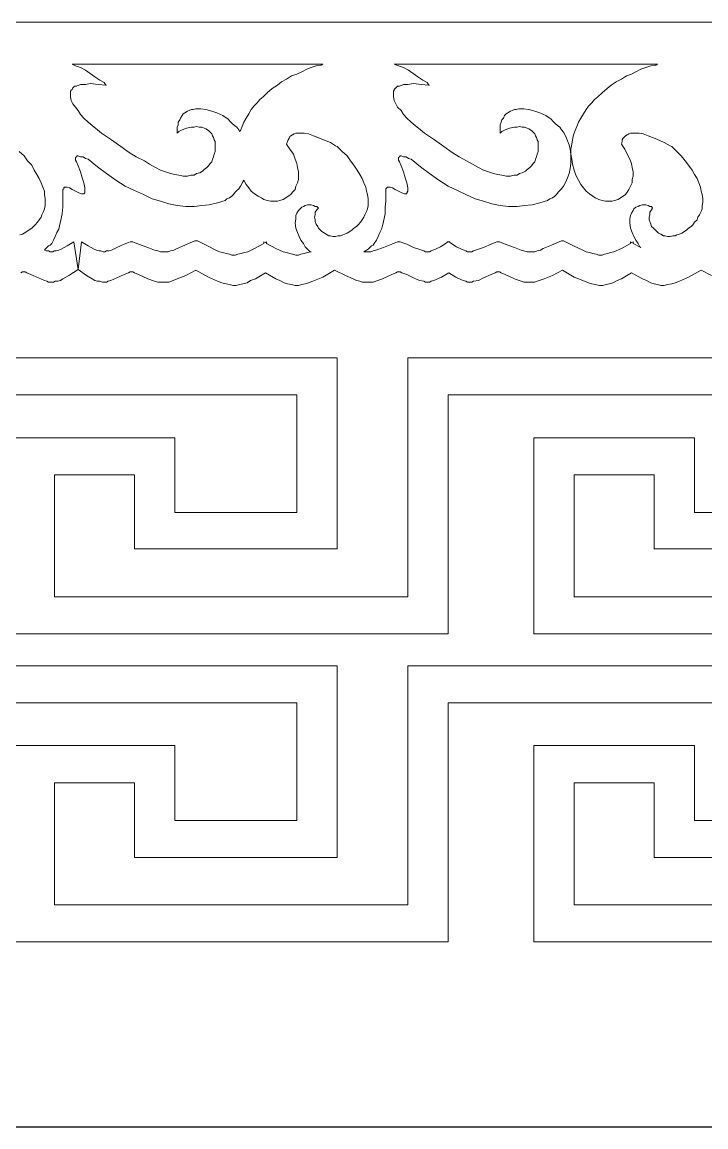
# Model space of a CAD drawing. Extents: x -66030 to 95157, y -13132 to 45879.
# Drawn here: x 22793 to 25969, y 16976 to 22105 of the extents above; entities that cross this region are included whole.
import ezdxf

# ---------------------------------------------------------------- set-up
doc = ezdxf.new("R2010")
doc.units = 0
doc.header["$LTSCALE"] = 100
doc.header["$MEASUREMENT"] = 0
doc.layers.get('0').update_dxf_attribs({"linetype": 'CONTINUOUS'})
doc.layers.add('3', color=11, linetype='CONTINUOUS')

msp = doc.modelspace()

# ---------------------------------------------------------------- linework, layer by layer
at = {"lineweight": 0}
for points in [[(13100.6, 22105.3), (29599.4, 22105.3)], [(13100.6, 22105.3), (29599.4, 22105.3)], [(22783.5, 21117.1), (22795.2, 21121), (22803, 21124.9), (22814.7, 21132.7), (22826.4, 21140.5), (22838.2, 21148.3), (22846, 21156.1), (22853.8, 21163.9), (22865.5, 21175.7), (22873.3, 21187.4), (22881.1, 21199.1), (22885, 21210.8), (22892.8, 21226.4), (22896.7, 21238.2), (22900.6, 21253.8), (22900.6, 21269.4), (22900.6, 21285), (22896.7, 21304.6), (22896.7, 21320.2), (22888.9, 21339.7), (22881.1, 21359.2), (22873.3, 21378.8), (22861.6, 21398.3), (22849.9, 21417.8), (22838.2, 21441.3), (22818.6, 21460.8), (22803, 21484.2), (22779.6, 21503.8)], [(22783.5, 21117.1), (22795.2, 21121), (22803, 21124.9), (22814.7, 21132.7), (22826.4, 21140.5), (22838.2, 21148.3), (22846, 21156.1), (22853.8, 21163.9), (22865.5, 21175.7), (22873.3, 21187.4), (22881.1, 21199.1), (22885, 21210.8), (22892.8, 21226.4), (22896.7, 21238.2), (22900.6, 21253.8), (22900.6, 21269.4), (22900.6, 21285), (22896.7, 21304.6), (22896.7, 21320.2), (22888.9, 21339.7), (22881.1, 21359.2), (22873.3, 21378.8), (22861.6, 21398.3), (22849.9, 21417.8), (22838.2, 21441.3), (22818.6, 21460.8), (22803, 21484.2), (22779.6, 21503.8)], [(25994.2, 20929.6), (25947.3, 20953), (25888.7, 20921.8), (25845.7, 20902.3), (25826.2, 20894.4), (25810.6, 20890.5), (25791.1, 20886.6), (25775.4, 20882.7), (25759.8, 20882.7), (25744.2, 20886.6), (25728.6, 20890.5), (25712.9, 20894.4), (25693.4, 20906.2), (25673.9, 20914), (25623.1, 20941.3), (25576.2, 20914), (25556.7, 20906.2), (25537.2, 20894.4), (25521.6, 20890.5), (25505.9, 20886.6), (25490.3, 20882.7), (25474.7, 20882.7), (25455.1, 20886.6), (25439.5, 20890.5), (25423.9, 20894.4), (25404.4, 20902.3), (25357.5, 20921.8), (25302.8, 20953), (25255.9, 20929.6), (25216.9, 20914), (25185.6, 20902.3), (25173.9, 20898.3), (25162.2, 20898.3), (25150.5, 20898.3), (25138.8, 20898.3), (25123.1, 20898.3), (25111.4, 20902.3), (25080.2, 20914), (25037.2, 20933.5), (25017.7, 20941.3), (25009.9, 20945.2), (25002.1, 20945.2), (24998.2, 20945.2), (24990.3, 20941.3), (24970.8, 20933.5), (24935.7, 20917.9), (24912.2, 20906.2), (24888.8, 20902.3), (24881, 20898.3), (24869.3, 20898.3), (24861.4, 20898.3), (24853.6, 20902.3), (24841.9, 20906.2), (24830.2, 20910.1), (24806.8, 20921.8), (24775.5, 20941.3), (24740.4, 20921.8), (24716.9, 20910.1), (24705.2, 20906.2), (24693.5, 20902.3), (24685.7, 20898.3), (24677.9, 20898.3), (24666.1, 20898.3), (24658.3, 20902.3), (24638.8, 20906.2), (24611.5, 20917.9), (24580.2, 20933.5), (24556.8, 20941.3), (24549, 20945.2), (24545.1, 20945.2), (24537.2, 20945.2), (24529.4, 20941.3), (24509.9, 20933.5), (24466.9, 20914), (24435.7, 20902.3), (24424, 20898.3), (24408.3, 20898.3), (24396.6, 20898.3), (24384.9, 20898.3), (24373.2, 20898.3), (24361.5, 20902.3), (24345.9, 20906.2), (24330.2, 20914), (24295.1, 20929.6), (24244.3, 20953), (24189.6, 20921.8), (24142.7, 20902.3), (24123.2, 20894.4), (24107.6, 20890.5), (24092, 20886.6), (24076.3, 20882.7), (24060.7, 20882.7), (24045.1, 20886.6), (24025.6, 20890.5), (24009.9, 20894.4), (23990.4, 20906.2), (23970.9, 20914), (23924, 20941.3), (23877.1, 20914), (23853.7, 20906.2), (23838.1, 20894.4), (23818.5, 20890.5), (23802.9, 20886.6), (23787.3, 20882.7), (23771.7, 20882.7), (23756.1, 20886.6), (23740.4, 20890.5), (23720.9, 20894.4), (23701.4, 20902.3), (23658.4, 20921.8), (23599.8, 20953), (23552.9, 20929.6), (23513.9, 20914), (23486.5, 20902.3), (23474.8, 20898.3), (23459.2, 20898.3), (23447.5, 20898.3), (23435.8, 20898.3), (23424, 20898.3), (23408.4, 20902.3), (23377.2, 20914), (23334.2, 20933.5), (23314.7, 20941.3), (23306.9, 20945.2), (23303, 20945.2), (23295.1, 20945.2), (23287.3, 20941.3), (23267.8, 20933.5), (23232.7, 20917.9), (23205.3, 20906.2), (23193.6, 20902.3), (23185.8, 20898.3), (23174.1, 20898.3), (23166.3, 20898.3), (23154.5, 20902.3), (23142.8, 20902.3), (23131.1, 20906.2), (23119.4, 20914), (23092, 20929.6), (23053, 20956.9), (23010, 20929.6), (22982.7, 20914), (22971, 20906.2), (22959.2, 20902.3), (22947.5, 20902.3), (22939.7, 20898.3), (22928, 20898.3), (22916.3, 20898.3), (22908.5, 20902.3), (22896.7, 20906.2), (22869.4, 20917.9), (22834.2, 20933.5), (22814.7, 20941.3), (22806.9, 20945.2), (22799.1, 20945.2), (22795.2, 20945.2), (22787.4, 20941.3)], [(25994.2, 20929.6), (25947.3, 20953), (25888.7, 20921.8), (25845.7, 20902.3), (25826.2, 20894.4), (25810.6, 20890.5), (25791.1, 20886.6), (25775.4, 20882.7), (25759.8, 20882.7), (25744.2, 20886.6), (25728.6, 20890.5), (25712.9, 20894.4), (25693.4, 20906.2), (25673.9, 20914), (25623.1, 20941.3), (25576.2, 20914), (25556.7, 20906.2), (25537.2, 20894.4), (25521.6, 20890.5), (25505.9, 20886.6), (25490.3, 20882.7), (25474.7, 20882.7), (25455.1, 20886.6), (25439.5, 20890.5), (25423.9, 20894.4), (25404.4, 20902.3), (25357.5, 20921.8), (25302.8, 20953), (25255.9, 20929.6), (25216.9, 20914), (25185.6, 20902.3), (25173.9, 20898.3), (25162.2, 20898.3), (25150.5, 20898.3), (25138.8, 20898.3), (25123.1, 20898.3), (25111.4, 20902.3), (25080.2, 20914), (25037.2, 20933.5), (25017.7, 20941.3), (25009.9, 20945.2), (25002.1, 20945.2), (24998.2, 20945.2), (24990.3, 20941.3), (24970.8, 20933.5), (24935.7, 20917.9), (24912.2, 20906.2), (24888.8, 20902.3), (24881, 20898.3), (24869.3, 20898.3), (24861.4, 20898.3), (24853.6, 20902.3), (24841.9, 20906.2), (24830.2, 20910.1), (24806.8, 20921.8), (24775.5, 20941.3), (24740.4, 20921.8), (24716.9, 20910.1), (24705.2, 20906.2), (24693.5, 20902.3), (24685.7, 20898.3), (24677.9, 20898.3), (24666.1, 20898.3), (24658.3, 20902.3), (24638.8, 20906.2), (24611.5, 20917.9), (24580.2, 20933.5), (24556.8, 20941.3), (24549, 20945.2), (24545.1, 20945.2), (24537.2, 20945.2), (24529.4, 20941.3), (24509.9, 20933.5), (24466.9, 20914), (24435.7, 20902.3), (24424, 20898.3), (24408.3, 20898.3), (24396.6, 20898.3), (24384.9, 20898.3), (24373.2, 20898.3), (24361.5, 20902.3), (24345.9, 20906.2), (24330.2, 20914), (24295.1, 20929.6), (24244.3, 20953), (24189.6, 20921.8), (24142.7, 20902.3), (24123.2, 20894.4), (24107.6, 20890.5), (24092, 20886.6), (24076.3, 20882.7), (24060.7, 20882.7), (24045.1, 20886.6), (24025.6, 20890.5), (24009.9, 20894.4), (23990.4, 20906.2), (23970.9, 20914), (23924, 20941.3), (23877.1, 20914), (23853.7, 20906.2), (23838.1, 20894.4), (23818.5, 20890.5), (23802.9, 20886.6), (23787.3, 20882.7), (23771.7, 20882.7), (23756.1, 20886.6), (23740.4, 20890.5), (23720.9, 20894.4), (23701.4, 20902.3), (23658.4, 20921.8), (23599.8, 20953), (23552.9, 20929.6), (23513.9, 20914), (23486.5, 20902.3), (23474.8, 20898.3), (23459.2, 20898.3), (23447.5, 20898.3), (23435.8, 20898.3), (23424, 20898.3), (23408.4, 20902.3), (23377.2, 20914), (23334.2, 20933.5), (23314.7, 20941.3), (23306.9, 20945.2), (23303, 20945.2), (23295.1, 20945.2), (23287.3, 20941.3), (23267.8, 20933.5), (23232.7, 20917.9), (23205.3, 20906.2), (23193.6, 20902.3), (23185.8, 20898.3), (23174.1, 20898.3), (23166.3, 20898.3), (23154.5, 20902.3), (23142.8, 20902.3), (23131.1, 20906.2), (23119.4, 20914), (23092, 20929.6), (23053, 20956.9), (23010, 20929.6), (22982.7, 20914), (22971, 20906.2), (22959.2, 20902.3), (22947.5, 20902.3), (22939.7, 20898.3), (22928, 20898.3), (22916.3, 20898.3), (22908.5, 20902.3), (22896.7, 20906.2), (22869.4, 20917.9), (22834.2, 20933.5), (22814.7, 20941.3), (22806.9, 20945.2), (22799.1, 20945.2), (22795.2, 20945.2), (22787.4, 20941.3)], [(22353.8, 20546.8), (24068.5, 20546.8), (24256, 20546.8), (24256, 19660.2), (23314.7, 19660.2), (23314.7, 20003.9), (22943.6, 20003.9), (22943.6, 19437.5), (23377.2, 19437.5), (24584.1, 19437.5), (24584.1, 20546.8), (24771.6, 20546.8), (26482.4, 20546.8)], [(22353.8, 20546.8), (24068.5, 20546.8), (24068.5, 20546.8), (24256, 20546.8), (24256, 20546.8), (24256, 20546.8), (24256, 19660.2), (23314.7, 19660.2), (23314.7, 20003.9), (22943.6, 20003.9), (22943.6, 19437.5), (23377.2, 19437.5), (23377.2, 19437.5), (24584.1, 19437.5), (24584.1, 20546.8), (24771.6, 20546.8), (26482.4, 20546.8)], [(22756.1, 20175.7), (23502.2, 20175.7), (23502.2, 19828.1), (24068.5, 19828.1), (24068.5, 20374.9), (22353.8, 20374.9)], [(22756.1, 20175.7), (23502.2, 20175.7), (23502.2, 19828.1), (24068.5, 19828.1), (24068.5, 20374.9), (22353.8, 20374.9)], [(26482.4, 20374.9), (24771.6, 20374.9), (24771.6, 19265.6), (23377.2, 19265.6), (22756.1, 19265.6)], [(26482.4, 20374.9), (24771.6, 20374.9), (24771.6, 19265.6), (23377.2, 19265.6), (23377.2, 19265.6), (22756.1, 19265.6)], [(27185.5, 19265.6), (25791.1, 19265.6), (25170, 19265.6), (25170, 20175.7), (25916.1, 20175.7), (25916.1, 19828.1), (26482.4, 19828.1)], [(27185.5, 19265.6), (25791.1, 19265.6), (25791.1, 19265.6), (25170, 19265.6), (25170, 20175.7), (25916.1, 20175.7), (25916.1, 19828.1), (26482.4, 19828.1)], [(26669.9, 19660.2), (25728.6, 19660.2), (25728.6, 20003.9), (25357.5, 20003.9), (25357.5, 19437.5), (25791.1, 19437.5), (26998, 19437.5)], [(26669.9, 19660.2), (25728.6, 19660.2), (25728.6, 20003.9), (25357.5, 20003.9), (25357.5, 19437.5), (25791.1, 19437.5), (25791.1, 19437.5), (26998, 19437.5)], [(22353.8, 19117.2), (24068.5, 19117.2), (24256, 19117.2), (24256, 18226.7), (23314.7, 18226.7), (23314.7, 18574.3), (22943.6, 18574.3), (22943.6, 18007.9), (23377.2, 18007.9), (24584.1, 18007.9), (24584.1, 19117.2), (24771.6, 19117.2), (26482.4, 19117.2)], [(22353.8, 19117.2), (24068.5, 19117.2), (24068.5, 19117.2), (24256, 19117.2), (24256, 19117.2), (24256, 19117.2), (24256, 18226.7), (23314.7, 18226.7), (23314.7, 18574.3), (22943.6, 18574.3), (22943.6, 18007.9), (23377.2, 18007.9), (23377.2, 18007.9), (24584.1, 18007.9), (24584.1, 19117.2), (24771.6, 19117.2), (26482.4, 19117.2)], [(22756.1, 18746.2), (23502.2, 18746.2), (23502.2, 18398.5), (24068.5, 18398.5), (24068.5, 18945.4), (22353.8, 18945.4)], [(22756.1, 18746.2), (23502.2, 18746.2), (23502.2, 18398.5), (24068.5, 18398.5), (24068.5, 18945.4), (22353.8, 18945.4)], [(26482.4, 18945.4), (24771.6, 18945.4), (24771.6, 17836.1), (23377.2, 17836.1), (23369.4, 17836.1), (22756.1, 17836.1)], [(26482.4, 18945.4), (24771.6, 18945.4), (24771.6, 17836.1), (23377.2, 17836.1), (23377.2, 17836.1), (23369.4, 17836.1), (22756.1, 17836.1)], [(27185.5, 17836.1), (25791.1, 17836.1), (25783.3, 17836.1), (25170, 17836.1), (25170, 18746.2), (25916.1, 18746.2), (25916.1, 18398.5), (26482.4, 18398.5)], [(27185.5, 17836.1), (25791.1, 17836.1), (25791.1, 17836.1), (25783.3, 17836.1), (25170, 17836.1), (25170, 18746.2), (25916.1, 18746.2), (25916.1, 18398.5), (26482.4, 18398.5)], [(26669.9, 18226.7), (25728.6, 18226.7), (25728.6, 18574.3), (25357.5, 18574.3), (25357.5, 18007.9), (25791.1, 18007.9), (26998, 18007.9)], [(26669.9, 18226.7), (25728.6, 18226.7), (25728.6, 18574.3), (25357.5, 18574.3), (25357.5, 18007.9), (25791.1, 18007.9), (25791.1, 18007.9), (26998, 18007.9)]]:
    msp.add_lwpolyline(points, dxfattribs=at)
for points in [[(23025.6, 21910), (23041.3, 21902.2), (23064.7, 21894.4), (23088.1, 21882.6), (23131.1, 21851.4), (23154.5, 21835.8), (23174.1, 21824.1), (23181.9, 21812.3), (23185.8, 21812.3), (23181.9, 21812.3), (23146.7, 21816.2), (23111.6, 21820.2), (23088.1, 21816.2), (23064.7, 21816.2), (23045.2, 21808.4), (23037.4, 21808.4), (23033.4, 21804.5), (23029.5, 21800.6), (23025.6, 21792.8), (23021.7, 21788.9), (23017.8, 21785), (23017.8, 21777.2), (23017.8, 21769.4), (23017.8, 21757.7), (23021.7, 21742), (23029.5, 21726.4), (23041.3, 21710.8), (23053, 21695.2), (23064.7, 21675.6), (23080.3, 21660), (23099.9, 21640.5), (23119.4, 21624.9), (23142.8, 21605.3), (23162.3, 21589.7), (23209.2, 21558.5), (23252.2, 21527.2), (23291.2, 21499.9), (23322.5, 21480.3), (23361.6, 21460.8), (23385, 21445.2), (23412.3, 21429.6), (23435.8, 21417.8), (23459.2, 21410), (23482.6, 21402.2), (23502.2, 21398.3), (23521.7, 21394.4), (23541.2, 21390.5), (23560.8, 21390.5), (23576.4, 21394.4), (23592, 21394.4), (23603.7, 21402.2), (23619.3, 21406.1), (23631.1, 21413.9), (23638.9, 21421.7), (23650.6, 21429.6), (23658.4, 21437.4), (23666.2, 21449.1), (23674, 21456.9), (23677.9, 21468.6), (23681.8, 21480.3), (23685.7, 21492.1), (23689.7, 21503.8), (23689.7, 21515.5), (23689.7, 21527.2), (23689.7, 21538.9), (23689.7, 21550.6), (23685.7, 21558.5), (23681.8, 21570.2), (23677.9, 21578), (23674, 21585.8), (23666.2, 21593.6), (23658.4, 21601.4), (23646.7, 21609.2), (23638.9, 21613.1), (23627.2, 21617), (23615.4, 21617), (23603.7, 21620.9), (23592, 21617), (23580.3, 21617), (23556.8, 21613.1), (23537.3, 21605.3), (23521.7, 21597.5), (23513.9, 21589.7), (23513.9, 21605.3), (23513.9, 21617), (23517.8, 21628.8), (23517.8, 21640.5), (23525.6, 21652.2), (23529.5, 21660), (23537.3, 21671.7), (23541.2, 21679.5), (23549, 21683.4), (23560.8, 21691.3), (23568.6, 21695.2), (23580.3, 21699.1), (23588.1, 21699.1), (23599.8, 21703), (23611.5, 21703), (23623.3, 21703), (23646.7, 21699.1), (23674, 21691.3), (23697.5, 21683.4), (23724.8, 21671.7), (23736.5, 21663.9), (23748.2, 21656.1), (23760, 21644.4), (23767.8, 21636.6), (23779.5, 21624.9), (23791.2, 21617), (23799, 21605.3), (23802.9, 21597.5), (23806.8, 21601.4), (23814.6, 21620.9), (23822.5, 21640.5), (23834.2, 21660), (23845.9, 21679.5), (23857.6, 21699.1), (23869.3, 21714.7), (23885, 21730.3), (23896.7, 21745.9), (23912.3, 21757.7), (23931.8, 21777.2), (23955.3, 21796.7), (23978.7, 21812.3), (23998.2, 21828), (24021.7, 21839.7), (24045.1, 21855.3), (24068.5, 21863.1), (24092, 21874.8), (24115.4, 21886.6), (24134.9, 21894.4), (24158.4, 21902.2), (24181.8, 21906.1), (24189.6, 21910), (23025.6, 21910)], [(23025.6, 21910), (23041.3, 21902.2), (23064.7, 21894.4), (23088.1, 21882.6), (23131.1, 21851.4), (23154.5, 21835.8), (23174.1, 21824.1), (23181.9, 21812.3), (23185.8, 21812.3), (23181.9, 21812.3), (23146.7, 21816.2), (23111.6, 21820.2), (23088.1, 21816.2), (23064.7, 21816.2), (23045.2, 21808.4), (23037.4, 21808.4), (23033.4, 21804.5), (23029.5, 21800.6), (23025.6, 21792.8), (23021.7, 21788.9), (23017.8, 21785), (23017.8, 21777.2), (23017.8, 21769.4), (23017.8, 21757.7), (23021.7, 21742), (23029.5, 21726.4), (23041.3, 21710.8), (23053, 21695.2), (23064.7, 21675.6), (23080.3, 21660), (23099.9, 21640.5), (23119.4, 21624.9), (23142.8, 21605.3), (23162.3, 21589.7), (23209.2, 21558.5), (23252.2, 21527.2), (23291.2, 21499.9), (23322.5, 21480.3), (23361.6, 21460.8), (23385, 21445.2), (23412.3, 21429.6), (23435.8, 21417.8), (23459.2, 21410), (23482.6, 21402.2), (23502.2, 21398.3), (23521.7, 21394.4), (23541.2, 21390.5), (23560.8, 21390.5), (23576.4, 21394.4), (23592, 21394.4), (23603.7, 21402.2), (23619.3, 21406.1), (23631.1, 21413.9), (23638.9, 21421.7), (23650.6, 21429.6), (23658.4, 21437.4), (23666.2, 21449.1), (23674, 21456.9), (23677.9, 21468.6), (23681.8, 21480.3), (23685.7, 21492.1), (23689.7, 21503.8), (23689.7, 21515.5), (23689.7, 21527.2), (23689.7, 21538.9), (23689.7, 21550.6), (23685.7, 21558.5), (23681.8, 21570.2), (23677.9, 21578), (23674, 21585.8), (23666.2, 21593.6), (23658.4, 21601.4), (23646.7, 21609.2), (23638.9, 21613.1), (23627.2, 21617), (23615.4, 21617), (23603.7, 21620.9), (23592, 21617), (23580.3, 21617), (23556.8, 21613.1), (23537.3, 21605.3), (23521.7, 21597.5), (23513.9, 21589.7), (23513.9, 21605.3), (23513.9, 21617), (23517.8, 21628.8), (23517.8, 21640.5), (23525.6, 21652.2), (23529.5, 21660), (23537.3, 21671.7), (23541.2, 21679.5), (23549, 21683.4), (23560.8, 21691.3), (23568.6, 21695.2), (23580.3, 21699.1), (23588.1, 21699.1), (23599.8, 21703), (23611.5, 21703), (23623.3, 21703), (23646.7, 21699.1), (23674, 21691.3), (23697.5, 21683.4), (23724.8, 21671.7), (23736.5, 21663.9), (23748.2, 21656.1), (23760, 21644.4), (23767.8, 21636.6), (23779.5, 21624.9), (23791.2, 21617), (23799, 21605.3), (23802.9, 21597.5), (23806.8, 21601.4), (23814.6, 21620.9), (23822.5, 21640.5), (23834.2, 21660), (23845.9, 21679.5), (23857.6, 21699.1), (23869.3, 21714.7), (23885, 21730.3), (23896.7, 21745.9), (23912.3, 21757.7), (23931.8, 21777.2), (23955.3, 21796.7), (23978.7, 21812.3), (23998.2, 21828), (24021.7, 21839.7), (24045.1, 21855.3), (24068.5, 21863.1), (24092, 21874.8), (24115.4, 21886.6), (24134.9, 21894.4), (24158.4, 21902.2), (24181.8, 21906.1), (24189.6, 21910), (23025.6, 21910)], [(24521.6, 21910), (24541.2, 21902.2), (24564.6, 21894.4), (24588, 21882.6), (24631, 21851.4), (24654.4, 21835.8), (24674, 21824.1), (24681.8, 21812.3), (24685.7, 21812.3), (24681.8, 21812.3), (24646.6, 21816.2), (24611.5, 21820.2), (24584.1, 21816.2), (24564.6, 21816.2), (24545.1, 21808.4), (24537.2, 21808.4), (24533.3, 21804.5), (24529.4, 21800.6), (24521.6, 21792.8), (24521.6, 21788.9), (24517.7, 21785), (24517.7, 21777.2), (24517.7, 21769.4), (24517.7, 21757.7), (24521.6, 21742), (24529.4, 21726.4), (24537.2, 21710.8), (24552.9, 21695.2), (24564.6, 21675.6), (24580.2, 21660), (24599.7, 21640.5), (24619.3, 21624.9), (24642.7, 21605.3), (24662.2, 21589.7), (24709.1, 21558.5), (24752.1, 21527.2), (24791.1, 21499.9), (24822.4, 21480.3), (24857.5, 21460.8), (24884.9, 21445.2), (24912.2, 21429.6), (24935.7, 21417.8), (24959.1, 21410), (24982.5, 21402.2), (25002.1, 21398.3), (25021.6, 21394.4), (25041.1, 21390.5), (25060.6, 21390.5), (25076.3, 21394.4), (25091.9, 21394.4), (25103.6, 21402.2), (25115.3, 21406.1), (25131, 21413.9), (25138.8, 21421.7), (25150.5, 21429.6), (25158.3, 21437.4), (25166.1, 21449.1), (25173.9, 21456.9), (25177.8, 21468.6), (25181.7, 21480.3), (25185.6, 21492.1), (25189.5, 21503.8), (25189.5, 21515.5), (25189.5, 21527.2), (25189.5, 21538.9), (25189.5, 21550.6), (25185.6, 21558.5), (25181.7, 21570.2), (25177.8, 21578), (25173.9, 21585.8), (25166.1, 21593.6), (25158.3, 21601.4), (25146.6, 21609.2), (25138.8, 21613.1), (25127, 21617), (25115.3, 21617), (25103.6, 21620.9), (25091.9, 21617), (25080.2, 21617), (25056.7, 21613.1), (25037.2, 21605.3), (25021.6, 21597.5), (25013.8, 21589.7), (25013.8, 21605.3), (25013.8, 21617), (25013.8, 21628.8), (25017.7, 21640.5), (25021.6, 21652.2), (25029.4, 21660), (25033.3, 21671.7), (25041.1, 21679.5), (25048.9, 21683.4), (25060.6, 21691.3), (25068.5, 21695.2), (25080.2, 21699.1), (25088, 21699.1), (25099.7, 21703), (25111.4, 21703), (25123.1, 21703), (25146.6, 21699.1), (25173.9, 21691.3), (25197.4, 21683.4), (25224.7, 21671.7), (25236.4, 21663.9), (25248.1, 21656.1), (25259.9, 21644.4), (25267.7, 21636.6), (25279.4, 21624.9), (25291.1, 21617), (25298.9, 21605.3), (25306.7, 21593.6), (25318.4, 21574.1), (25326.3, 21554.5), (25334.1, 21535), (25338, 21515.5), (25341.9, 21492.1), (25341.9, 21468.6), (25341.9, 21449.1), (25338, 21425.6), (25334.1, 21402.2), (25326.3, 21382.7), (25318.4, 21363.2), (25306.7, 21343.6), (25298.9, 21331.9), (25291.1, 21324.1), (25283.3, 21316.3), (25275.5, 21304.6), (25267.7, 21296.8), (25255.9, 21288.9), (25244.2, 21285), (25232.5, 21277.2), (25197.4, 21265.5), (25162.2, 21257.7), (25127, 21253.8), (25091.9, 21249.9), (25052.8, 21249.9), (25013.8, 21253.8), (24974.7, 21261.6), (24935.7, 21273.3), (24896.6, 21285), (24853.6, 21304.6), (24814.6, 21324.1), (24771.6, 21343.6), (24728.6, 21371), (24685.7, 21402.2), (24642.7, 21433.5), (24599.7, 21468.6), (24588, 21472.5), (24576.3, 21480.3), (24564.6, 21480.3), (24552.9, 21484.2), (24549, 21484.2), (24545.1, 21480.3), (24541.2, 21476.4), (24541.2, 21472.5), (24541.2, 21464.7), (24545.1, 21456.9), (24552.9, 21437.4), (24564.6, 21410), (24572.4, 21382.7), (24580.2, 21359.2), (24584.1, 21335.8), (24584.1, 21328), (24584.1, 21320.2), (24580.2, 21312.4), (24580.2, 21308.5), (24576.3, 21308.5), (24568.5, 21308.5), (24556.8, 21312.4), (24541.2, 21320.2), (24525.5, 21328), (24513.8, 21335.8), (24502.1, 21339.7), (24494.3, 21339.7), (24490.4, 21339.7), (24486.5, 21335.8), (24482.6, 21331.9), (24482.6, 21328), (24482.6, 21320.2), (24482.6, 21273.3), (24478.7, 21246), (24478.7, 21214.7), (24470.8, 21179.6), (24466.9, 21160), (24463, 21144.4), (24455.2, 21128.8), (24447.4, 21109.3), (24439.6, 21093.6), (24427.9, 21078), (24424, 21070.2), (24416.2, 21066.3), (24408.3, 21058.5), (24400.5, 21050.7), (24381, 21039), (24384.9, 21039), (24396.6, 21039), (24412.3, 21039), (24424, 21042.9), (24435.7, 21046.8), (24470.8, 21058.5), (24509.9, 21074.1), (24529.4, 21081.9), (24537.2, 21085.8), (24545.1, 21085.8), (24549, 21085.8), (24556.8, 21081.9), (24580.2, 21074.1), (24611.5, 21058.5), (24634.9, 21050.7), (24658.3, 21042.9), (24666.1, 21039), (24674, 21039), (24685.7, 21039), (24693.5, 21042.9), (24701.3, 21046.8), (24713, 21050.7), (24736.5, 21062.4), (24767.7, 21081.9), (24767.7, 21085.8), (24775.5, 21085.8), (24779.4, 21085.8), (24779.4, 21081.9), (24810.7, 21062.4), (24834.1, 21050.7), (24845.8, 21046.8), (24853.6, 21042.9), (24861.4, 21039), (24873.2, 21039), (24881, 21039), (24888.8, 21042.9), (24912.2, 21050.7), (24935.7, 21058.5), (24970.8, 21074.1), (24990.3, 21081.9), (24998.2, 21085.8), (25002.1, 21085.8), (25009.9, 21085.8), (25017.7, 21081.9), (25037.2, 21074.1), (25080.2, 21058.5), (25111.4, 21046.8), (25123.1, 21042.9), (25138.8, 21039), (25150.5, 21039), (25162.2, 21039), (25173.9, 21039), (25185.6, 21042.9), (25201.3, 21046.8), (25213, 21054.6), (25252, 21070.2), (25298.9, 21089.7), (25306.7, 21089.7), (25353.6, 21066.3), (25396.6, 21046.8), (25412.2, 21039), (25427.8, 21035.1), (25443.4, 21031.1), (25459.1, 21027.2), (25470.8, 21023.3), (25486.4, 21023.3), (25498.1, 21027.2), (25513.7, 21031.1), (25525.5, 21035.1), (25541.1, 21039), (25576.2, 21054.6), (25619.2, 21078), (25619.2, 21085.8), (25623.1, 21081.9), (25630.9, 21085.8), (25630.9, 21078), (25666.1, 21058.5), (25662.2, 21062.4), (25654.4, 21078), (25642.6, 21093.6), (25634.8, 21109.3), (25627, 21128.8), (25619.2, 21148.3), (25615.3, 21171.8), (25615.3, 21191.3), (25619.2, 21206.9), (25623.1, 21218.6), (25630.9, 21230.4), (25634.8, 21238.2), (25642.6, 21246), (25654.4, 21249.9), (25662.2, 21253.8), (25673.9, 21257.7), (25681.7, 21257.7), (25689.5, 21257.7), (25701.2, 21253.8), (25709, 21249.9), (25716.8, 21249.9), (25720.8, 21242.1), (25716.8, 21234.3), (25709, 21222.5), (25709, 21210.8), (25705.1, 21199.1), (25705.1, 21187.4), (25709, 21179.6), (25712.9, 21167.9), (25716.8, 21156.1), (25724.7, 21148.3), (25732.5, 21140.5), (25740.3, 21132.7), (25748.1, 21124.9), (25759.8, 21121), (25771.5, 21113.2), (25779.3, 21113.2), (25791.1, 21109.3), (25802.8, 21109.3), (25814.5, 21113.2), (25826.2, 21113.2), (25834, 21117.1), (25845.7, 21121), (25857.5, 21124.9), (25869.2, 21132.7), (25880.9, 21140.5), (25888.7, 21148.3), (25900.4, 21156.1), (25908.2, 21163.9), (25916.1, 21175.7), (25927.8, 21187.4), (25931.7, 21199.1), (25939.5, 21210.8), (25947.3, 21226.4), (25951.2, 21238.2), (25951.2, 21253.8), (25955.1, 21269.4), (25955.1, 21285), (25951.2, 21304.6), (25947.3, 21320.2), (25943.4, 21339.7), (25935.6, 21359.2), (25927.8, 21378.8), (25916.1, 21398.3), (25904.3, 21417.8), (25888.7, 21441.3), (25873.1, 21460.8), (25853.6, 21484.2), (25834, 21503.8), (25810.6, 21527.2), (25802.8, 21531.1), (25775.4, 21546.7), (25740.3, 21562.4), (25720.8, 21570.2), (25701.2, 21578), (25677.8, 21585.8), (25658.3, 21589.7), (25638.7, 21589.7), (25627, 21589.7), (25619.2, 21589.7), (25611.4, 21585.8), (25603.6, 21581.9), (25595.8, 21578), (25591.9, 21574.1), (25584, 21566.3), (25580.1, 21558.5), (25580.1, 21550.6), (25576.2, 21538.9), (25591.9, 21515.5), (25603.6, 21492.1), (25615.3, 21468.6), (25623.1, 21449.1), (25627, 21429.6), (25630.9, 21410), (25630.9, 21390.5), (25627, 21374.9), (25627, 21359.2), (25619.2, 21343.6), (25611.4, 21328), (25603.6, 21316.3), (25595.8, 21304.6), (25584, 21296.8), (25572.3, 21288.9), (25560.6, 21281.1), (25545, 21277.2), (25533.3, 21273.3), (25517.6, 21273.3), (25502, 21273.3), (25486.4, 21277.2), (25470.8, 21281.1), (25455.1, 21288.9), (25443.4, 21296.8), (25427.8, 21308.5), (25412.2, 21320.2), (25400.5, 21335.8), (25388.7, 21351.4), (25377, 21371), (25365.3, 21394.4), (25357.5, 21417.8), (25349.7, 21445.2), (25345.8, 21468.6), (25341.9, 21492.1), (25341.9, 21515.5), (25345.8, 21538.9), (25349.7, 21558.5), (25353.6, 21581.9), (25361.4, 21601.4), (25369.2, 21620.9), (25377, 21640.5), (25388.7, 21660), (25400.5, 21679.5), (25412.2, 21699.1), (25423.9, 21714.7), (25439.5, 21730.3), (25451.2, 21745.9), (25466.9, 21757.7), (25486.4, 21777.2), (25509.8, 21796.7), (25529.4, 21812.3), (25552.8, 21828), (25576.2, 21839.7), (25599.7, 21855.3), (25623.1, 21863.1), (25642.6, 21874.8), (25666.1, 21886.6), (25689.5, 21894.4), (25712.9, 21902.2), (25736.4, 21906.1), (25744.2, 21910), (24521.6, 21910)], [(24521.6, 21910), (24541.2, 21902.2), (24564.6, 21894.4), (24588, 21882.6), (24631, 21851.4), (24654.4, 21835.8), (24674, 21824.1), (24681.8, 21812.3), (24685.7, 21812.3), (24681.8, 21812.3), (24646.6, 21816.2), (24611.5, 21820.2), (24584.1, 21816.2), (24564.6, 21816.2), (24545.1, 21808.4), (24537.2, 21808.4), (24533.3, 21804.5), (24529.4, 21800.6), (24521.6, 21792.8), (24521.6, 21788.9), (24517.7, 21785), (24517.7, 21777.2), (24517.7, 21769.4), (24517.7, 21757.7), (24521.6, 21742), (24529.4, 21726.4), (24537.2, 21710.8), (24552.9, 21695.2), (24564.6, 21675.6), (24580.2, 21660), (24599.7, 21640.5), (24619.3, 21624.9), (24642.7, 21605.3), (24662.2, 21589.7), (24709.1, 21558.5), (24752.1, 21527.2), (24791.1, 21499.9), (24822.4, 21480.3), (24857.5, 21460.8), (24884.9, 21445.2), (24912.2, 21429.6), (24935.7, 21417.8), (24959.1, 21410), (24982.5, 21402.2), (25002.1, 21398.3), (25021.6, 21394.4), (25041.1, 21390.5), (25060.6, 21390.5), (25076.3, 21394.4), (25091.9, 21394.4), (25103.6, 21402.2), (25115.3, 21406.1), (25131, 21413.9), (25138.8, 21421.7), (25150.5, 21429.6), (25158.3, 21437.4), (25166.1, 21449.1), (25173.9, 21456.9), (25177.8, 21468.6), (25181.7, 21480.3), (25185.6, 21492.1), (25189.5, 21503.8), (25189.5, 21515.5), (25189.5, 21527.2), (25189.5, 21538.9), (25189.5, 21550.6), (25185.6, 21558.5), (25181.7, 21570.2), (25177.8, 21578), (25173.9, 21585.8), (25166.1, 21593.6), (25158.3, 21601.4), (25146.6, 21609.2), (25138.8, 21613.1), (25127, 21617), (25115.3, 21617), (25103.6, 21620.9), (25091.9, 21617), (25080.2, 21617), (25056.7, 21613.1), (25037.2, 21605.3), (25021.6, 21597.5), (25013.8, 21589.7), (25013.8, 21605.3), (25013.8, 21617), (25013.8, 21628.8), (25017.7, 21640.5), (25021.6, 21652.2), (25029.4, 21660), (25033.3, 21671.7), (25041.1, 21679.5), (25048.9, 21683.4), (25060.6, 21691.3), (25068.5, 21695.2), (25080.2, 21699.1), (25088, 21699.1), (25099.7, 21703), (25111.4, 21703), (25123.1, 21703), (25146.6, 21699.1), (25173.9, 21691.3), (25197.4, 21683.4), (25224.7, 21671.7), (25236.4, 21663.9), (25248.1, 21656.1), (25259.9, 21644.4), (25267.7, 21636.6), (25279.4, 21624.9), (25291.1, 21617), (25298.9, 21605.3), (25306.7, 21593.6), (25318.4, 21574.1), (25326.3, 21554.5), (25334.1, 21535), (25338, 21515.5), (25341.9, 21492.1), (25341.9, 21468.6), (25341.9, 21449.1), (25338, 21425.6), (25334.1, 21402.2), (25326.3, 21382.7), (25318.4, 21363.2), (25306.7, 21343.6), (25298.9, 21331.9), (25291.1, 21324.1), (25283.3, 21316.3), (25275.5, 21304.6), (25267.7, 21296.8), (25255.9, 21288.9), (25244.2, 21285), (25232.5, 21277.2), (25197.4, 21265.5), (25162.2, 21257.7), (25127, 21253.8), (25091.9, 21249.9), (25052.8, 21249.9), (25013.8, 21253.8), (24974.7, 21261.6), (24935.7, 21273.3), (24896.6, 21285), (24853.6, 21304.6), (24814.6, 21324.1), (24771.6, 21343.6), (24728.6, 21371), (24685.7, 21402.2), (24642.7, 21433.5), (24599.7, 21468.6), (24588, 21472.5), (24576.3, 21480.3), (24564.6, 21480.3), (24552.9, 21484.2), (24549, 21484.2), (24545.1, 21480.3), (24541.2, 21476.4), (24541.2, 21472.5), (24541.2, 21464.7), (24545.1, 21456.9), (24552.9, 21437.4), (24564.6, 21410), (24572.4, 21382.7), (24580.2, 21359.2), (24584.1, 21335.8), (24584.1, 21328), (24584.1, 21320.2), (24580.2, 21312.4), (24580.2, 21308.5), (24576.3, 21308.5), (24568.5, 21308.5), (24556.8, 21312.4), (24541.2, 21320.2), (24525.5, 21328), (24513.8, 21335.8), (24502.1, 21339.7), (24494.3, 21339.7), (24490.4, 21339.7), (24486.5, 21335.8), (24482.6, 21331.9), (24482.6, 21328), (24482.6, 21320.2), (24482.6, 21273.3), (24478.7, 21246), (24478.7, 21214.7), (24470.8, 21179.6), (24466.9, 21160), (24463, 21144.4), (24455.2, 21128.8), (24447.4, 21109.3), (24439.6, 21093.6), (24427.9, 21078), (24424, 21070.2), (24416.2, 21066.3), (24408.3, 21058.5), (24400.5, 21050.7), (24381, 21039), (24384.9, 21039), (24396.6, 21039), (24412.3, 21039), (24424, 21042.9), (24435.7, 21046.8), (24470.8, 21058.5), (24509.9, 21074.1), (24529.4, 21081.9), (24537.2, 21085.8), (24545.1, 21085.8), (24549, 21085.8), (24556.8, 21081.9), (24580.2, 21074.1), (24611.5, 21058.5), (24634.9, 21050.7), (24658.3, 21042.9), (24666.1, 21039), (24674, 21039), (24685.7, 21039), (24693.5, 21042.9), (24701.3, 21046.8), (24713, 21050.7), (24736.5, 21062.4), (24767.7, 21081.9), (24767.7, 21085.8), (24775.5, 21085.8), (24779.4, 21085.8), (24779.4, 21081.9), (24810.7, 21062.4), (24834.1, 21050.7), (24845.8, 21046.8), (24853.6, 21042.9), (24861.4, 21039), (24873.2, 21039), (24881, 21039), (24888.8, 21042.9), (24912.2, 21050.7), (24935.7, 21058.5), (24970.8, 21074.1), (24990.3, 21081.9), (24998.2, 21085.8), (25002.1, 21085.8), (25009.9, 21085.8), (25017.7, 21081.9), (25037.2, 21074.1), (25080.2, 21058.5), (25111.4, 21046.8), (25123.1, 21042.9), (25138.8, 21039), (25150.5, 21039), (25162.2, 21039), (25173.9, 21039), (25185.6, 21042.9), (25201.3, 21046.8), (25213, 21054.6), (25252, 21070.2), (25298.9, 21089.7), (25306.7, 21089.7), (25353.6, 21066.3), (25396.6, 21046.8), (25412.2, 21039), (25427.8, 21035.1), (25443.4, 21031.1), (25459.1, 21027.2), (25470.8, 21023.3), (25486.4, 21023.3), (25498.1, 21027.2), (25513.7, 21031.1), (25525.5, 21035.1), (25541.1, 21039), (25576.2, 21054.6), (25619.2, 21078), (25619.2, 21085.8), (25623.1, 21081.9), (25630.9, 21085.8), (25630.9, 21078), (25666.1, 21058.5), (25662.2, 21062.4), (25654.4, 21078), (25642.6, 21093.6), (25634.8, 21109.3), (25627, 21128.8), (25619.2, 21148.3), (25615.3, 21171.8), (25615.3, 21191.3), (25619.2, 21206.9), (25623.1, 21218.6), (25630.9, 21230.4), (25634.8, 21238.2), (25642.6, 21246), (25654.4, 21249.9), (25662.2, 21253.8), (25673.9, 21257.7), (25681.7, 21257.7), (25689.5, 21257.7), (25701.2, 21253.8), (25709, 21249.9), (25716.8, 21249.9), (25720.8, 21242.1), (25716.8, 21234.3), (25709, 21222.5), (25709, 21210.8), (25705.1, 21199.1), (25705.1, 21187.4), (25709, 21179.6), (25712.9, 21167.9), (25716.8, 21156.1), (25724.7, 21148.3), (25732.5, 21140.5), (25740.3, 21132.7), (25748.1, 21124.9), (25759.8, 21121), (25771.5, 21113.2), (25779.3, 21113.2), (25791.1, 21109.3), (25802.8, 21109.3), (25814.5, 21113.2), (25826.2, 21113.2), (25834, 21117.1), (25845.7, 21121), (25857.5, 21124.9), (25869.2, 21132.7), (25880.9, 21140.5), (25888.7, 21148.3), (25900.4, 21156.1), (25908.2, 21163.9), (25916.1, 21175.7), (25927.8, 21187.4), (25931.7, 21199.1), (25939.5, 21210.8), (25947.3, 21226.4), (25951.2, 21238.2), (25951.2, 21253.8), (25955.1, 21269.4), (25955.1, 21285), (25951.2, 21304.6), (25947.3, 21320.2), (25943.4, 21339.7), (25935.6, 21359.2), (25927.8, 21378.8), (25916.1, 21398.3), (25904.3, 21417.8), (25888.7, 21441.3), (25873.1, 21460.8), (25853.6, 21484.2), (25834, 21503.8), (25810.6, 21527.2), (25802.8, 21531.1), (25775.4, 21546.7), (25740.3, 21562.4), (25720.8, 21570.2), (25701.2, 21578), (25677.8, 21585.8), (25658.3, 21589.7), (25638.7, 21589.7), (25627, 21589.7), (25619.2, 21589.7), (25611.4, 21585.8), (25603.6, 21581.9), (25595.8, 21578), (25591.9, 21574.1), (25584, 21566.3), (25580.1, 21558.5), (25580.1, 21550.6), (25576.2, 21538.9), (25591.9, 21515.5), (25603.6, 21492.1), (25615.3, 21468.6), (25623.1, 21449.1), (25627, 21429.6), (25630.9, 21410), (25630.9, 21390.5), (25627, 21374.9), (25627, 21359.2), (25619.2, 21343.6), (25611.4, 21328), (25603.6, 21316.3), (25595.8, 21304.6), (25584, 21296.8), (25572.3, 21288.9), (25560.6, 21281.1), (25545, 21277.2), (25533.3, 21273.3), (25517.6, 21273.3), (25502, 21273.3), (25486.4, 21277.2), (25470.8, 21281.1), (25455.1, 21288.9), (25443.4, 21296.8), (25427.8, 21308.5), (25412.2, 21320.2), (25400.5, 21335.8), (25388.7, 21351.4), (25377, 21371), (25365.3, 21394.4), (25357.5, 21417.8), (25349.7, 21445.2), (25345.8, 21468.6), (25341.9, 21492.1), (25341.9, 21515.5), (25345.8, 21538.9), (25349.7, 21558.5), (25353.6, 21581.9), (25361.4, 21601.4), (25369.2, 21620.9), (25377, 21640.5), (25388.7, 21660), (25400.5, 21679.5), (25412.2, 21699.1), (25423.9, 21714.7), (25439.5, 21730.3), (25451.2, 21745.9), (25466.9, 21757.7), (25486.4, 21777.2), (25509.8, 21796.7), (25529.4, 21812.3), (25552.8, 21828), (25576.2, 21839.7), (25599.7, 21855.3), (25623.1, 21863.1), (25642.6, 21874.8), (25666.1, 21886.6), (25689.5, 21894.4), (25712.9, 21902.2), (25736.4, 21906.1), (25744.2, 21910), (24521.6, 21910)], [(22896.7, 21046.8), (22904.6, 21042.9), (22916.3, 21042.9), (22924.1, 21039), (22935.8, 21039), (22943.6, 21042.9), (22951.4, 21042.9), (22963.1, 21046.8), (22974.9, 21050.7), (23002.2, 21066.3), (23033.4, 21085.8), (23053, 20956.9), (23068.6, 21085.8), (23099.9, 21066.3), (23127.2, 21050.7), (23138.9, 21046.8), (23150.6, 21042.9), (23158.4, 21042.9), (23170.2, 21039), (23178, 21039), (23185.8, 21042.9), (23197.5, 21042.9), (23209.2, 21046.8), (23232.7, 21058.5), (23267.8, 21074.1), (23287.3, 21081.9), (23295.1, 21085.8), (23303, 21085.8), (23306.9, 21085.8), (23314.7, 21081.9), (23334.2, 21074.1), (23377.2, 21058.5), (23408.4, 21046.8), (23424, 21042.9), (23435.8, 21039), (23447.5, 21039), (23459.2, 21039), (23470.9, 21039), (23482.6, 21042.9), (23498.3, 21046.8), (23513.9, 21054.6), (23549, 21070.2), (23595.9, 21089.7), (23607.6, 21089.7), (23654.5, 21066.3), (23693.6, 21046.8), (23709.2, 21039), (23724.8, 21035.1), (23740.4, 21031.1), (23756.1, 21027.2), (23767.8, 21023.3), (23783.4, 21023.3), (23795.1, 21027.2), (23810.7, 21031.1), (23826.4, 21035.1), (23842, 21039), (23873.2, 21054.6), (23916.2, 21078), (23916.2, 21085.8), (23924, 21081.9), (23927.9, 21085.8), (23927.9, 21078), (23970.9, 21054.6), (24006, 21039), (24021.7, 21035.1), (24037.3, 21031.1), (24049, 21027.2), (24064.6, 21023.3), (24076.3, 21023.3), (24088.1, 21027.2), (24103.7, 21031.1), (24119.3, 21035.1), (24134.9, 21039), (24131, 21039), (24119.3, 21050.7), (24107.6, 21062.4), (24099.8, 21078), (24088.1, 21093.6), (24080.2, 21109.3), (24072.4, 21128.8), (24064.6, 21148.3), (24060.7, 21171.8), (24064.6, 21191.3), (24064.6, 21206.9), (24068.5, 21218.6), (24076.3, 21230.4), (24084.2, 21238.2), (24092, 21246), (24099.8, 21249.9), (24107.6, 21253.8), (24119.3, 21257.7), (24127.1, 21257.7), (24134.9, 21257.7), (24146.6, 21253.8), (24154.5, 21249.9), (24162.3, 21249.9), (24170.1, 21242.1), (24162.3, 21234.3), (24154.5, 21222.5), (24154.5, 21210.8), (24150.6, 21199.1), (24154.5, 21187.4), (24154.5, 21179.6), (24158.4, 21167.9), (24166.2, 21156.1), (24170.1, 21148.3), (24177.9, 21140.5), (24185.7, 21132.7), (24197.4, 21124.9), (24205.2, 21121), (24217, 21113.2), (24224.8, 21113.2), (24236.5, 21109.3), (24248.2, 21109.3), (24259.9, 21113.2), (24271.6, 21113.2), (24283.4, 21117.1), (24291.2, 21121), (24302.9, 21124.9), (24314.6, 21132.7), (24326.3, 21140.5), (24334.1, 21148.3), (24345.9, 21156.1), (24353.7, 21163.9), (24365.4, 21175.7), (24373.2, 21187.4), (24381, 21199.1), (24384.9, 21210.8), (24392.7, 21226.4), (24396.6, 21238.2), (24400.5, 21253.8), (24400.5, 21269.4), (24400.5, 21285), (24396.6, 21304.6), (24392.7, 21320.2), (24388.8, 21339.7), (24381, 21359.2), (24373.2, 21378.8), (24361.5, 21398.3), (24349.8, 21417.8), (24334.1, 21441.3), (24318.5, 21460.8), (24302.9, 21484.2), (24279.5, 21503.8), (24256, 21527.2), (24248.2, 21531.1), (24224.8, 21546.7), (24185.7, 21562.4), (24166.2, 21570.2), (24146.6, 21578), (24123.2, 21585.8), (24103.7, 21589.7), (24084.2, 21589.7), (24072.4, 21589.7), (24064.6, 21589.7), (24056.8, 21585.8), (24049, 21581.9), (24041.2, 21578), (24037.3, 21574.1), (24033.4, 21566.3), (24029.5, 21558.5), (24025.6, 21550.6), (24021.7, 21538.9), (24037.3, 21515.5), (24052.9, 21492.1), (24060.7, 21468.6), (24068.5, 21449.1), (24072.4, 21429.6), (24076.3, 21410), (24076.3, 21390.5), (24076.3, 21374.9), (24072.4, 21359.2), (24064.6, 21343.6), (24060.7, 21328), (24049, 21316.3), (24041.2, 21304.6), (24029.5, 21296.8), (24017.8, 21288.9), (24006, 21281.1), (23990.4, 21277.2), (23978.7, 21273.3), (23963.1, 21273.3), (23947.4, 21273.3), (23931.8, 21277.2), (23916.2, 21281.1), (23904.5, 21288.9), (23888.9, 21296.8), (23873.2, 21308.5), (23857.6, 21320.2), (23845.9, 21335.8), (23834.2, 21351.4), (23822.5, 21371), (23818.5, 21363.2), (23806.8, 21343.6), (23799, 21331.9), (23791.2, 21324.1), (23783.4, 21316.3), (23775.6, 21304.6), (23767.8, 21296.8), (23756.1, 21288.9), (23744.3, 21285), (23736.5, 21277.2), (23701.4, 21265.5), (23662.3, 21257.7), (23627.2, 21253.8), (23592, 21249.9), (23552.9, 21249.9), (23513.9, 21253.8), (23474.8, 21261.6), (23435.8, 21273.3), (23396.7, 21285), (23357.6, 21304.6), (23314.7, 21324.1), (23271.7, 21343.6), (23228.7, 21371), (23185.8, 21402.2), (23142.8, 21433.5), (23099.9, 21468.6), (23088.1, 21472.5), (23076.4, 21480.3), (23064.7, 21480.3), (23053, 21484.2), (23049.1, 21484.2), (23045.2, 21480.3), (23041.3, 21476.4), (23041.3, 21472.5), (23041.3, 21464.7), (23045.2, 21456.9), (23053, 21437.4), (23064.7, 21410), (23072.5, 21382.7), (23080.3, 21359.2), (23084.2, 21335.8), (23084.2, 21328), (23084.2, 21320.2), (23084.2, 21312.4), (23080.3, 21308.5), (23076.4, 21308.5), (23068.6, 21308.5), (23056.9, 21312.4), (23041.3, 21320.2), (23025.6, 21328), (23013.9, 21335.8), (23002.2, 21339.7), (22994.4, 21339.7), (22990.5, 21339.7), (22986.6, 21335.8), (22986.6, 21331.9), (22982.7, 21328), (22982.7, 21320.2), (22982.7, 21273.3), (22982.7, 21246), (22978.8, 21214.7), (22971, 21179.6), (22967, 21160), (22963.1, 21144.4), (22955.3, 21128.8), (22947.5, 21109.3), (22939.7, 21093.6), (22931.9, 21078), (22924.1, 21070.2), (22916.3, 21066.3), (22908.5, 21058.5), (22900.6, 21050.7), (22896.7, 21046.8)], [(22896.7, 21046.8), (22904.6, 21042.9), (22916.3, 21042.9), (22924.1, 21039), (22935.8, 21039), (22943.6, 21042.9), (22951.4, 21042.9), (22963.1, 21046.8), (22974.9, 21050.7), (23002.2, 21066.3), (23033.4, 21085.8), (23053, 20956.9), (23068.6, 21085.8), (23099.9, 21066.3), (23127.2, 21050.7), (23138.9, 21046.8), (23150.6, 21042.9), (23158.4, 21042.9), (23170.2, 21039), (23178, 21039), (23185.8, 21042.9), (23197.5, 21042.9), (23209.2, 21046.8), (23232.7, 21058.5), (23267.8, 21074.1), (23287.3, 21081.9), (23295.1, 21085.8), (23303, 21085.8), (23306.9, 21085.8), (23314.7, 21081.9), (23334.2, 21074.1), (23377.2, 21058.5), (23408.4, 21046.8), (23424, 21042.9), (23435.8, 21039), (23447.5, 21039), (23459.2, 21039), (23470.9, 21039), (23482.6, 21042.9), (23498.3, 21046.8), (23513.9, 21054.6), (23549, 21070.2), (23595.9, 21089.7), (23607.6, 21089.7), (23654.5, 21066.3), (23693.6, 21046.8), (23709.2, 21039), (23724.8, 21035.1), (23740.4, 21031.1), (23756.1, 21027.2), (23767.8, 21023.3), (23783.4, 21023.3), (23795.1, 21027.2), (23810.7, 21031.1), (23826.4, 21035.1), (23842, 21039), (23873.2, 21054.6), (23916.2, 21078), (23916.2, 21085.8), (23924, 21081.9), (23927.9, 21085.8), (23927.9, 21078), (23970.9, 21054.6), (24006, 21039), (24021.7, 21035.1), (24037.3, 21031.1), (24049, 21027.2), (24064.6, 21023.3), (24076.3, 21023.3), (24088.1, 21027.2), (24103.7, 21031.1), (24119.3, 21035.1), (24134.9, 21039), (24131, 21039), (24119.3, 21050.7), (24107.6, 21062.4), (24099.8, 21078), (24088.1, 21093.6), (24080.2, 21109.3), (24072.4, 21128.8), (24064.6, 21148.3), (24060.7, 21171.8), (24064.6, 21191.3), (24064.6, 21206.9), (24068.5, 21218.6), (24076.3, 21230.4), (24084.2, 21238.2), (24092, 21246), (24099.8, 21249.9), (24107.6, 21253.8), (24119.3, 21257.7), (24127.1, 21257.7), (24134.9, 21257.7), (24146.6, 21253.8), (24154.5, 21249.9), (24162.3, 21249.9), (24170.1, 21242.1), (24162.3, 21234.3), (24154.5, 21222.5), (24154.5, 21210.8), (24150.6, 21199.1), (24154.5, 21187.4), (24154.5, 21179.6), (24158.4, 21167.9), (24166.2, 21156.1), (24170.1, 21148.3), (24177.9, 21140.5), (24185.7, 21132.7), (24197.4, 21124.9), (24205.2, 21121), (24217, 21113.2), (24224.8, 21113.2), (24236.5, 21109.3), (24248.2, 21109.3), (24259.9, 21113.2), (24271.6, 21113.2), (24283.4, 21117.1), (24291.2, 21121), (24302.9, 21124.9), (24314.6, 21132.7), (24326.3, 21140.5), (24334.1, 21148.3), (24345.9, 21156.1), (24353.7, 21163.9), (24365.4, 21175.7), (24373.2, 21187.4), (24381, 21199.1), (24384.9, 21210.8), (24392.7, 21226.4), (24396.6, 21238.2), (24400.5, 21253.8), (24400.5, 21269.4), (24400.5, 21285), (24396.6, 21304.6), (24392.7, 21320.2), (24388.8, 21339.7), (24381, 21359.2), (24373.2, 21378.8), (24361.5, 21398.3), (24349.8, 21417.8), (24334.1, 21441.3), (24318.5, 21460.8), (24302.9, 21484.2), (24279.5, 21503.8), (24256, 21527.2), (24248.2, 21531.1), (24224.8, 21546.7), (24185.7, 21562.4), (24166.2, 21570.2), (24146.6, 21578), (24123.2, 21585.8), (24103.7, 21589.7), (24084.2, 21589.7), (24072.4, 21589.7), (24064.6, 21589.7), (24056.8, 21585.8), (24049, 21581.9), (24041.2, 21578), (24037.3, 21574.1), (24033.4, 21566.3), (24029.5, 21558.5), (24025.6, 21550.6), (24021.7, 21538.9), (24037.3, 21515.5), (24052.9, 21492.1), (24060.7, 21468.6), (24068.5, 21449.1), (24072.4, 21429.6), (24076.3, 21410), (24076.3, 21390.5), (24076.3, 21374.9), (24072.4, 21359.2), (24064.6, 21343.6), (24060.7, 21328), (24049, 21316.3), (24041.2, 21304.6), (24029.5, 21296.8), (24017.8, 21288.9), (24006, 21281.1), (23990.4, 21277.2), (23978.7, 21273.3), (23963.1, 21273.3), (23947.4, 21273.3), (23931.8, 21277.2), (23916.2, 21281.1), (23904.5, 21288.9), (23888.9, 21296.8), (23873.2, 21308.5), (23857.6, 21320.2), (23845.9, 21335.8), (23834.2, 21351.4), (23822.5, 21371), (23818.5, 21363.2), (23806.8, 21343.6), (23799, 21331.9), (23791.2, 21324.1), (23783.4, 21316.3), (23775.6, 21304.6), (23767.8, 21296.8), (23756.1, 21288.9), (23744.3, 21285), (23736.5, 21277.2), (23701.4, 21265.5), (23662.3, 21257.7), (23627.2, 21253.8), (23592, 21249.9), (23552.9, 21249.9), (23513.9, 21253.8), (23474.8, 21261.6), (23435.8, 21273.3), (23396.7, 21285), (23357.6, 21304.6), (23314.7, 21324.1), (23271.7, 21343.6), (23228.7, 21371), (23185.8, 21402.2), (23142.8, 21433.5), (23099.9, 21468.6), (23088.1, 21472.5), (23076.4, 21480.3), (23064.7, 21480.3), (23053, 21484.2), (23049.1, 21484.2), (23045.2, 21480.3), (23041.3, 21476.4), (23041.3, 21472.5), (23041.3, 21464.7), (23045.2, 21456.9), (23053, 21437.4), (23064.7, 21410), (23072.5, 21382.7), (23080.3, 21359.2), (23084.2, 21335.8), (23084.2, 21328), (23084.2, 21320.2), (23084.2, 21312.4), (23080.3, 21308.5), (23076.4, 21308.5), (23068.6, 21308.5), (23056.9, 21312.4), (23041.3, 21320.2), (23025.6, 21328), (23013.9, 21335.8), (23002.2, 21339.7), (22994.4, 21339.7), (22990.5, 21339.7), (22986.6, 21335.8), (22986.6, 21331.9), (22982.7, 21328), (22982.7, 21320.2), (22982.7, 21273.3), (22982.7, 21246), (22978.8, 21214.7), (22971, 21179.6), (22967, 21160), (22963.1, 21144.4), (22955.3, 21128.8), (22947.5, 21109.3), (22939.7, 21093.6), (22931.9, 21078), (22924.1, 21070.2), (22916.3, 21066.3), (22908.5, 21058.5), (22900.6, 21050.7), (22896.7, 21046.8)]]:
    msp.add_lwpolyline(points, close=True, dxfattribs=at)
at = {"layer": '3'}
msp.add_line((-66009.4, 16976.2), (95156.9, 16976.2), dxfattribs=at)

doc.saveas('drawing.dxf')
